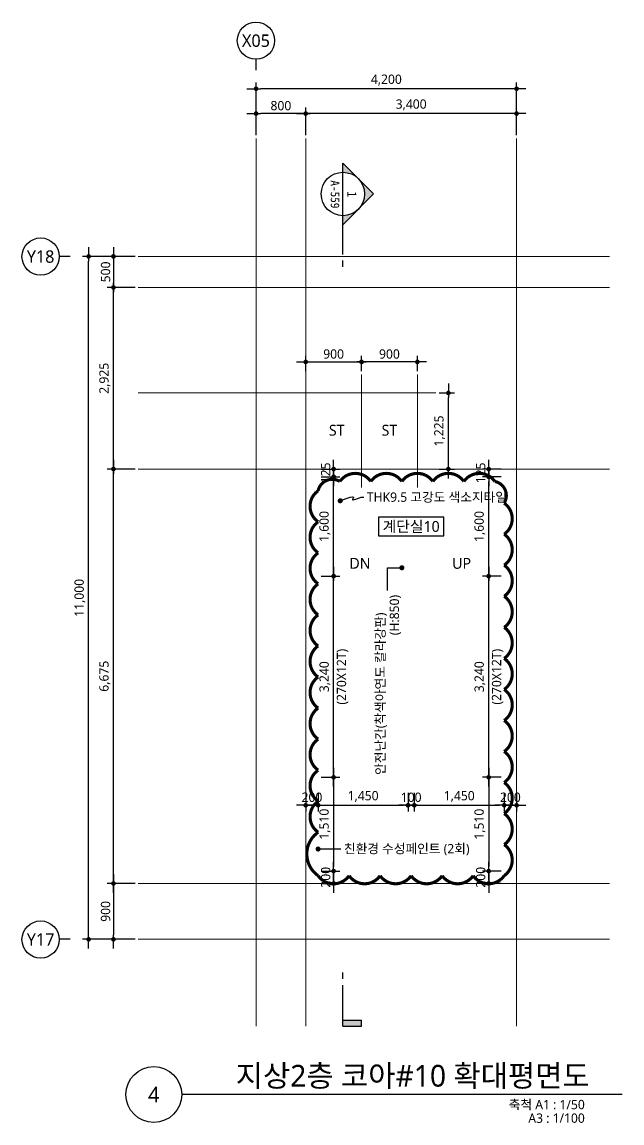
# Model space of a CAD drawing. Header units: millimetres. Extents: x 1467181 to 1850972, y 836037 to 895281.
# Drawn here: x 1509181 to 1518856, y 837511 to 855244 of the extents above; entities that cross this region are included whole.
import ezdxf
from ezdxf.enums import TextEntityAlignment as Align

# ---------------------------------------------------------------- set-up
doc = ezdxf.new("R2010")
doc.units = ezdxf.units.MM
doc.header["$MEASUREMENT"] = 0
doc.linetypes.add('CEN', pattern=[62, 60, -1, 0, -1])
doc.layers.get('0').update_dxf_attribs({"linetype": 'CONTINUOUS'})
for name, color, linetype, lineweight in [('A-AXIS-BUBL', 7, 'CONTINUOUS', 25), ('A-CNTL', 1, 'CEN', 15), ('A-DIMS', 7, 'CONTINUOUS', 25), ('A-MKXS-LEAD', 7, 'CONTINUOUS', 25), ('A-MKXS-MAK1', 3, 'CONTINUOUS', 25), ('A-MKXS-TEXT1', 3, 'CONTINUOUS', 25), ('A-MKXS-TEXT2', 7, 'CONTINUOUS', 25), ('A-MKXX-NAME', 3, 'CONTINUOUS', 25), ('A-MKXX-SYMB', 7, 'CONTINUOUS', 25), ('A-XXXX-SYMB', 7, 'CONTINUOUS', 25), ('A-XXXX-TXT1', 3, 'CONTINUOUS', 25), ('A-XXXX-TXT2', 3, 'CONTINUOUS', 25), ('REV-202205', 20, 'CONTINUOUS', 25)]:
    doc.layers.add(name, color=color, linetype=linetype, lineweight=lineweight)
doc.styles.add('HY울릉도L', font='')
doc.styles.add('돋움체', font='')
doc.styles.add('맑은고딕', font='malgun.ttf')
doc.styles.get('HY울릉도L').set_extended_font_data('HYwulM')
doc.styles.get('돋움체').set_extended_font_data('DotumChe')
doc.dimstyles.new('CDIM', dxfattribs={"dimtxt": 3, "dimasz": 1.5, "dimexe": 2, "dimexo": 1, "dimgap": 1, "dimtad": 1, "dimdec": 0, "dimrnd": 0.5, "dimzin": 0, "dimdsep": 32, "dimlunit": 6, "dimtxsty": 'HY울릉도L', "dimblk1": '_CIDOT', "dimblk2": '_CIDOT', "dimsah": 1, "dimcen": 5.5, "dimclrd": 2, "dimclre": 2, "dimclrt": 7, "dimadec": 0, "dimazin": 0, "dimtfac": 1, "dimtdec": 0, "dimtix": 1, "dimtmove": 2, "dimatfit": 1, "dimldrblk": '_CIDOT', "dimfxl": 1, "dimtolj": 1, "dimtzin": 0, "dimlwd": -1, "dimarcsym": 0})

# ---------------------------------------------------------------- blocks, each defined once
blk = doc.blocks.new('_CIDOT')
at = {"color": 0, "linetype": 'ByBlock'}
blk.add_line((2, 0), (-1, 0), dxfattribs=at)
at = {"color": 0, "linetype": 'ByBlock', "const_width": 0.5}
blk.add_lwpolyline([(-0.25, 0, 1), (0.25, 0, 1)], format="xyb", close=True, dxfattribs=at)
blk = doc.blocks.new('*D57')
at = {"layer": 'A-DIMS', "lineweight": -2, "transparency": 16777216}
for p, q in [((800, 1950), (800, 2400)), ((4200, 1950), (4200, 2400))]:
    blk.add_line(p, q, dxfattribs=at)
at = {"layer": 'A-DIMS', "transparency": 16777216}
blk.add_line((4125, 2300), (875, 2300), dxfattribs=at)
at = {"layer": 'A-DIMS', "transparency": 16777216, "xscale": 75, "yscale": 75, "zscale": 75, "rotation": 180}
blk.add_blockref('_CIDOT', (800, 2300), dxfattribs=at)
at = {"layer": 'A-DIMS', "transparency": 16777216, "xscale": 75, "yscale": 75, "zscale": 75}
blk.add_blockref('_CIDOT', (4200, 2300), dxfattribs=at)
at = {"layer": 'A-DIMS', "color": 3, "transparency": 16777216, "insert": (2500, 2440), "char_height": 150, "attachment_point": 5, "style": '맑은고딕'}
blk.add_mtext('\\A1;3,400', dxfattribs=at)
blk = doc.blocks.new('*D58')
at = {"layer": 'A-DIMS', "lineweight": -2, "transparency": 16777216}
for p, q in [((-1950, -10100), (-2400, -10100)), ((-1950, -11000), (-2400, -11000))]:
    blk.add_line(p, q, dxfattribs=at)
at = {"layer": 'A-DIMS', "transparency": 16777216}
blk.add_line((-2300, -10175), (-2300, -10925), dxfattribs=at)
at = {"layer": 'A-DIMS', "transparency": 16777216, "xscale": 75, "yscale": 75, "zscale": 75}
for p, rotation in [((-2300, -10100), 90), ((-2300, -11000), 270)]:
    blk.add_blockref('_CIDOT', p, dxfattribs=dict(at, rotation=rotation))
at = {"layer": 'A-DIMS', "color": 3, "transparency": 16777216, "insert": (-2427, -10550), "char_height": 150, "attachment_point": 5, "rotation": 90, "style": '맑은고딕'}
blk.add_mtext('\\A1;900', dxfattribs=at)
blk = doc.blocks.new('*D59')
at = {"layer": 'A-DIMS', "lineweight": -2, "transparency": 16777216}
for p, q in [((0, 1950), (0, 2400)), ((800, 1950), (800, 2400))]:
    blk.add_line(p, q, dxfattribs=at)
at = {"layer": 'A-DIMS', "transparency": 16777216}
blk.add_line((725, 2300), (75, 2300), dxfattribs=at)
at = {"layer": 'A-DIMS', "transparency": 16777216, "xscale": 75, "yscale": 75, "zscale": 75, "rotation": 180}
blk.add_blockref('_CIDOT', (0, 2300), dxfattribs=at)
at = {"layer": 'A-DIMS', "transparency": 16777216, "xscale": 75, "yscale": 75, "zscale": 75}
blk.add_blockref('_CIDOT', (800, 2300), dxfattribs=at)
at = {"layer": 'A-DIMS', "color": 3, "transparency": 16777216, "insert": (400, 2427), "char_height": 150, "attachment_point": 5, "style": '맑은고딕'}
blk.add_mtext('\\A1;800', dxfattribs=at)
blk = doc.blocks.new('*D60')
at = {"layer": 'A-DIMS', "lineweight": -2, "transparency": 16777216}
for p, q in [((0, 1950), (0, 2800)), ((4200, 1950), (4200, 2800))]:
    blk.add_line(p, q, dxfattribs=at)
at = {"layer": 'A-DIMS', "transparency": 16777216}
blk.add_line((4125, 2700), (75, 2700), dxfattribs=at)
at = {"layer": 'A-DIMS', "transparency": 16777216, "xscale": 75, "yscale": 75, "zscale": 75, "rotation": 180}
blk.add_blockref('_CIDOT', (0, 2700), dxfattribs=at)
at = {"layer": 'A-DIMS', "transparency": 16777216, "xscale": 75, "yscale": 75, "zscale": 75}
blk.add_blockref('_CIDOT', (4200, 2700), dxfattribs=at)
at = {"layer": 'A-DIMS', "color": 3, "transparency": 16777216, "insert": (2100, 2840), "char_height": 150, "attachment_point": 5, "style": '맑은고딕'}
blk.add_mtext('\\A1;4,200', dxfattribs=at)
blk = doc.blocks.new('*D61')
at = {"layer": 'A-DIMS', "lineweight": -2, "transparency": 16777216}
for p, q in [((-1950, 0), (-2800, 0)), ((-1950, -11000), (-2800, -11000))]:
    blk.add_line(p, q, dxfattribs=at)
at = {"layer": 'A-DIMS', "transparency": 16777216}
blk.add_line((-2700, -10925), (-2700, -75), dxfattribs=at)
at = {"layer": 'A-DIMS', "transparency": 16777216, "xscale": 75, "yscale": 75, "zscale": 75}
for p, rotation in [((-2700, 0), 90), ((-2700, -11000), 270)]:
    blk.add_blockref('_CIDOT', p, dxfattribs=dict(at, rotation=rotation))
at = {"layer": 'A-DIMS', "color": 3, "transparency": 16777216, "insert": (-2840, -5500), "char_height": 150, "attachment_point": 5, "rotation": 90, "style": '맑은고딕'}
blk.add_mtext('\\A1;11,000', dxfattribs=at)
blk = doc.blocks.new('*D62')
at = {"layer": 'A-DIMS', "lineweight": -2, "transparency": 16777216}
for p, q in [((-1950, 0), (-2400, 0)), ((-1950, -500), (-2400, -500))]:
    blk.add_line(p, q, dxfattribs=at)
at = {"layer": 'A-DIMS', "transparency": 16777216}
blk.add_line((-2300, -75), (-2300, -425), dxfattribs=at)
at = {"layer": 'A-DIMS', "transparency": 16777216, "xscale": 75, "yscale": 75, "zscale": 75}
for p, rotation in [((-2300, 0), 90), ((-2300, -500), 270)]:
    blk.add_blockref('_CIDOT', p, dxfattribs=dict(at, rotation=rotation))
at = {"layer": 'A-DIMS', "color": 3, "transparency": 16777216, "insert": (-2427, -250), "char_height": 150, "attachment_point": 5, "rotation": 90, "style": '맑은고딕'}
blk.add_mtext('\\A1;500', dxfattribs=at)
blk = doc.blocks.new('*D63')
at = {"layer": 'A-DIMS', "lineweight": -2, "transparency": 16777216}
for p, q in [((-1950, -3425), (-2400, -3425)), ((-1950, -10100), (-2400, -10100))]:
    blk.add_line(p, q, dxfattribs=at)
at = {"layer": 'A-DIMS', "transparency": 16777216}
blk.add_line((-2300, -10025), (-2300, -3500), dxfattribs=at)
at = {"layer": 'A-DIMS', "transparency": 16777216, "xscale": 75, "yscale": 75, "zscale": 75}
for p, rotation in [((-2300, -3425), 90), ((-2300, -10100), 270)]:
    blk.add_blockref('_CIDOT', p, dxfattribs=dict(at, rotation=rotation))
at = {"layer": 'A-DIMS', "color": 3, "transparency": 16777216, "insert": (-2440, -6762), "char_height": 150, "attachment_point": 5, "rotation": 90, "style": '맑은고딕'}
blk.add_mtext('\\A1;6,675', dxfattribs=at)
blk = doc.blocks.new('*D64')
at = {"layer": 'A-DIMS', "lineweight": -2, "transparency": 16777216}
for p, q in [((-1950, -500), (-2400, -500)), ((-1950, -3425), (-2400, -3425))]:
    blk.add_line(p, q, dxfattribs=at)
at = {"layer": 'A-DIMS', "transparency": 16777216}
blk.add_line((-2300, -3350), (-2300, -575), dxfattribs=at)
at = {"layer": 'A-DIMS', "transparency": 16777216, "xscale": 75, "yscale": 75, "zscale": 75}
for p, rotation in [((-2300, -500), 90), ((-2300, -3425), 270)]:
    blk.add_blockref('_CIDOT', p, dxfattribs=dict(at, rotation=rotation))
at = {"layer": 'A-DIMS', "color": 3, "transparency": 16777216, "insert": (-2440, -1963), "char_height": 150, "attachment_point": 5, "rotation": 90, "style": '맑은고딕'}
blk.add_mtext('\\A1;2,925', dxfattribs=at)
blk = doc.blocks.new('*D65')
at = {"layer": 'A-DIMS', "lineweight": -2, "transparency": 16777216}
for p, q in [((1700, -1850), (1700, -1600)), ((2600, -1850), (2600, -1600))]:
    blk.add_line(p, q, dxfattribs=at)
at = {"layer": 'A-DIMS', "transparency": 16777216}
blk.add_line((2525, -1700), (1775, -1700), dxfattribs=at)
at = {"layer": 'A-DIMS', "transparency": 16777216, "xscale": 75, "yscale": 75, "zscale": 75, "rotation": 180}
blk.add_blockref('_CIDOT', (1700, -1700), dxfattribs=at)
at = {"layer": 'A-DIMS', "transparency": 16777216, "xscale": 75, "yscale": 75, "zscale": 75}
blk.add_blockref('_CIDOT', (2600, -1700), dxfattribs=at)
at = {"layer": 'A-DIMS', "color": 3, "transparency": 16777216, "insert": (2150, -1573), "char_height": 150, "attachment_point": 5, "style": '맑은고딕'}
blk.add_mtext('\\A1;900', dxfattribs=at)
blk = doc.blocks.new('*D66')
at = {"layer": 'A-DIMS', "lineweight": -2, "transparency": 16777216}
for p, q in [((800, -1850), (800, -1600)), ((1700, -1850), (1700, -1600))]:
    blk.add_line(p, q, dxfattribs=at)
at = {"layer": 'A-DIMS', "transparency": 16777216}
blk.add_line((875, -1700), (1625, -1700), dxfattribs=at)
at = {"layer": 'A-DIMS', "transparency": 16777216, "xscale": 75, "yscale": 75, "zscale": 75, "rotation": 180}
blk.add_blockref('_CIDOT', (800, -1700), dxfattribs=at)
at = {"layer": 'A-DIMS', "transparency": 16777216, "xscale": 75, "yscale": 75, "zscale": 75}
blk.add_blockref('_CIDOT', (1700, -1700), dxfattribs=at)
at = {"layer": 'A-DIMS', "color": 3, "transparency": 16777216, "insert": (1250, -1573), "char_height": 150, "attachment_point": 5, "style": '맑은고딕'}
blk.add_mtext('\\A1;900', dxfattribs=at)
blk = doc.blocks.new('*D67')
at = {"layer": 'A-DIMS', "lineweight": -2, "transparency": 16777216}
for p, q in [((2950, -2200), (3200, -2200)), ((2950, -3425), (3200, -3425))]:
    blk.add_line(p, q, dxfattribs=at)
at = {"layer": 'A-DIMS', "transparency": 16777216}
blk.add_line((3100, -3350), (3100, -2275), dxfattribs=at)
at = {"layer": 'A-DIMS', "transparency": 16777216, "xscale": 75, "yscale": 75, "zscale": 75}
for p, rotation in [((3100, -2200), 90), ((3100, -3425), 270)]:
    blk.add_blockref('_CIDOT', p, dxfattribs=dict(at, rotation=rotation))
at = {"layer": 'A-DIMS', "color": 3, "transparency": 16777216, "insert": (2960, -2812), "char_height": 150, "attachment_point": 5, "rotation": 90, "style": '맑은고딕'}
blk.add_mtext('\\A1;1,225', dxfattribs=at)
blk = doc.blocks.new('CORE 10- 단면')
at = {"layer": 'A-MKXS-MAK1'}
blk.add_hatch(color=256, dxfattribs=at).paths.add_polyline_path([(22637, 13298), (22637, 13398), (22937, 13398), (22937, 13298)])
h = blk.add_hatch(color=256, dxfattribs=at)
h.paths.add_polyline_path([(22442, -7), (22690, 241, 0.414214), (22690, -254)])
h.paths.add_polyline_path([(22690, 241), (22937, 488), (22937, 343, 0.198912)])
h.paths.add_polyline_path([(22690, -254, 0.198912), (22937, -357), (22937, -502)])
for p, q in [((22637, 13398), (22637, 13298)), ((22937, 13398), (22637, 13398)), ((22937, 13398), (22937, 12735)), ((22937, 13298), (22637, 13298)), ((22937, 12635), (22937, 12535)), ((22937, 1166), (22937, 1066)), ((22937, 966), (22937, -502)), ((22937, 488), (22442, -7)), ((22937, -502), (22442, -7))]:
    blk.add_line(p, q, dxfattribs=at)
blk.add_circle((22937, -7), 350, dxfattribs=at)
at = {"layer": 'A-MKXS-TEXT2', "style": '돋움체'}
for s, height, p in [('A-559', 140, (23065, 0)), ('1', 150, (22793, -2))]:
    blk.add_text(s, height=height, rotation=90, dxfattribs=at).set_placement(p, align=Align.MIDDLE)
blk = doc.blocks.new('*D506')
at = {"layer": 'A-DIMS', "lineweight": -2, "transparency": 16777216}
for p, q in [((1514006, 846319), (1514306, 846319)), ((1514006, 843079), (1514306, 843079))]:
    blk.add_line(p, q, dxfattribs=at)
at = {"layer": 'A-DIMS', "transparency": 16777216}
blk.add_line((1514206, 843154), (1514206, 846244), dxfattribs=at)
at = {"layer": 'A-DIMS', "transparency": 16777216, "xscale": 75, "yscale": 75, "zscale": 75}
for p, rotation in [((1514206, 846319), 90), ((1514206, 843079), 270)]:
    blk.add_blockref('_CIDOT', p, dxfattribs=dict(at, rotation=rotation))
at = {"layer": 'A-DIMS', "color": 3, "transparency": 16777216, "char_height": 150, "attachment_point": 5, "rotation": 90, "style": '맑은고딕'}
for s, insert in [('\\A1;(270X12T)', (1514349, 844699)), ('\\A1;3,240', (1514066, 844699))]:
    blk.add_mtext(s, dxfattribs=dict(at, insert=insert))
blk = doc.blocks.new('*D507')
at = {"layer": 'A-DIMS', "lineweight": -2, "transparency": 16777216}
for p, q in [((1514006, 843079), (1514306, 843079)), ((1514006, 841569), (1514306, 841569))]:
    blk.add_line(p, q, dxfattribs=at)
at = {"layer": 'A-DIMS', "transparency": 16777216}
blk.add_line((1514206, 843004), (1514206, 841644), dxfattribs=at)
at = {"layer": 'A-DIMS', "transparency": 16777216, "xscale": 75, "yscale": 75, "zscale": 75}
for p, rotation in [((1514206, 843079), 90), ((1514206, 841569), 270)]:
    blk.add_blockref('_CIDOT', p, dxfattribs=dict(at, rotation=rotation))
at = {"layer": 'A-DIMS', "color": 3, "transparency": 16777216, "insert": (1514065, 842324), "char_height": 150, "attachment_point": 5, "rotation": 90, "style": '맑은고딕'}
blk.add_mtext('\\A1;1,510', dxfattribs=at)
blk = doc.blocks.new('*D508')
at = {"layer": 'A-DIMS', "lineweight": -2, "transparency": 16777216}
for p, q in [((1514006, 847919), (1514306, 847919)), ((1514006, 846319), (1514306, 846319))]:
    blk.add_line(p, q, dxfattribs=at)
at = {"layer": 'A-DIMS', "transparency": 16777216}
blk.add_line((1514206, 846394), (1514206, 847844), dxfattribs=at)
at = {"layer": 'A-DIMS', "transparency": 16777216, "xscale": 75, "yscale": 75, "zscale": 75}
for p, rotation in [((1514206, 847919), 90), ((1514206, 846319), 270)]:
    blk.add_blockref('_CIDOT', p, dxfattribs=dict(at, rotation=rotation))
at = {"layer": 'A-DIMS', "color": 3, "transparency": 16777216, "insert": (1514065, 847119), "char_height": 150, "attachment_point": 5, "rotation": 90, "style": '맑은고딕'}
blk.add_mtext('\\A1;1,600', dxfattribs=at)
blk = doc.blocks.new('*D509')
at = {"layer": 'A-DIMS', "transparency": 16777216}
for p, q in [((1514206, 848119), (1514206, 848194)), ((1514206, 847919), (1514206, 848044)), ((1514206, 847844), (1514206, 847769))]:
    blk.add_line(p, q, dxfattribs=at)
at = {"layer": 'A-DIMS', "lineweight": -2, "transparency": 16777216}
for p, q in [((1514006, 848044), (1514306, 848044)), ((1514006, 847919), (1514306, 847919))]:
    blk.add_line(p, q, dxfattribs=at)
at = {"layer": 'A-DIMS', "transparency": 16777216, "xscale": 75, "yscale": 75, "zscale": 75}
for p, rotation in [((1514206, 848044), 270), ((1514206, 847919), 90)]:
    blk.add_blockref('_CIDOT', p, dxfattribs=dict(at, rotation=rotation))
at = {"layer": 'A-DIMS', "color": 3, "transparency": 16777216, "insert": (1514078, 847982), "char_height": 150, "attachment_point": 5, "rotation": 90, "style": '맑은고딕'}
blk.add_mtext('\\A1;125', dxfattribs=at)
blk = doc.blocks.new('*D510')
at = {"layer": 'A-DIMS', "transparency": 16777216}
for p, q in [((1514206, 841644), (1514206, 841719)), ((1514206, 841569), (1514206, 841369)), ((1514206, 841294), (1514206, 841219))]:
    blk.add_line(p, q, dxfattribs=at)
at = {"layer": 'A-DIMS', "lineweight": -2, "transparency": 16777216}
for p, q in [((1514006, 841569), (1514306, 841569)), ((1514006, 841369), (1514306, 841369))]:
    blk.add_line(p, q, dxfattribs=at)
at = {"layer": 'A-DIMS', "transparency": 16777216, "xscale": 75, "yscale": 75, "zscale": 75}
for p, rotation in [((1514206, 841569), 270), ((1514206, 841369), 90)]:
    blk.add_blockref('_CIDOT', p, dxfattribs=dict(at, rotation=rotation))
at = {"layer": 'A-DIMS', "color": 3, "transparency": 16777216, "insert": (1514078, 841469), "char_height": 150, "attachment_point": 5, "rotation": 90, "style": '맑은고딕'}
blk.add_mtext('\\A1;200', dxfattribs=at)
blk = doc.blocks.new('*D511')
at = {"layer": 'A-DIMS', "lineweight": -2, "transparency": 16777216}
for p, q in [((1513956, 842829), (1513956, 842529)), ((1515406, 842829), (1515406, 842529))]:
    blk.add_line(p, q, dxfattribs=at)
at = {"layer": 'A-DIMS', "transparency": 16777216}
blk.add_line((1514031, 842629), (1515331, 842629), dxfattribs=at)
at = {"layer": 'A-DIMS', "transparency": 16777216, "xscale": 75, "yscale": 75, "zscale": 75, "rotation": 180}
blk.add_blockref('_CIDOT', (1513956, 842629), dxfattribs=at)
at = {"layer": 'A-DIMS', "transparency": 16777216, "xscale": 75, "yscale": 75, "zscale": 75}
blk.add_blockref('_CIDOT', (1515406, 842629), dxfattribs=at)
at = {"layer": 'A-DIMS', "color": 3, "transparency": 16777216, "insert": (1514681, 842770), "char_height": 150, "attachment_point": 5, "style": '맑은고딕'}
blk.add_mtext('\\A1;1,450', dxfattribs=at)
blk = doc.blocks.new('*D512')
at = {"layer": 'A-DIMS', "lineweight": -2, "transparency": 16777216}
for p, q in [((1513756, 842829), (1513756, 842529)), ((1513956, 842829), (1513956, 842529))]:
    blk.add_line(p, q, dxfattribs=at)
at = {"layer": 'A-DIMS', "transparency": 16777216}
for p, q in [((1513681, 842629), (1513606, 842629)), ((1513756, 842629), (1513956, 842629)), ((1514031, 842629), (1514106, 842629))]:
    blk.add_line(p, q, dxfattribs=at)
at = {"layer": 'A-DIMS', "transparency": 16777216, "xscale": 75, "yscale": 75, "zscale": 75}
blk.add_blockref('_CIDOT', (1513756, 842629), dxfattribs=at)
at = {"layer": 'A-DIMS', "transparency": 16777216, "xscale": 75, "yscale": 75, "zscale": 75, "rotation": 180}
blk.add_blockref('_CIDOT', (1513956, 842629), dxfattribs=at)
at = {"layer": 'A-DIMS', "color": 3, "transparency": 16777216, "insert": (1513856, 842757), "char_height": 150, "attachment_point": 5, "style": '맑은고딕'}
blk.add_mtext('\\A1;200', dxfattribs=at)
blk = doc.blocks.new('*D513')
at = {"layer": 'A-DIMS', "lineweight": -2, "transparency": 16777216}
for p, q in [((1515506, 842829), (1515506, 842529)), ((1516956, 842829), (1516956, 842529))]:
    blk.add_line(p, q, dxfattribs=at)
at = {"layer": 'A-DIMS', "transparency": 16777216}
blk.add_line((1515581, 842629), (1516881, 842629), dxfattribs=at)
at = {"layer": 'A-DIMS', "transparency": 16777216, "xscale": 75, "yscale": 75, "zscale": 75, "rotation": 180}
blk.add_blockref('_CIDOT', (1515506, 842629), dxfattribs=at)
at = {"layer": 'A-DIMS', "transparency": 16777216, "xscale": 75, "yscale": 75, "zscale": 75}
blk.add_blockref('_CIDOT', (1516956, 842629), dxfattribs=at)
at = {"layer": 'A-DIMS', "color": 3, "transparency": 16777216, "insert": (1516231, 842770), "char_height": 150, "attachment_point": 5, "style": '맑은고딕'}
blk.add_mtext('\\A1;1,450', dxfattribs=at)
blk = doc.blocks.new('*D514')
at = {"layer": 'A-DIMS', "lineweight": -2, "transparency": 16777216}
for p, q in [((1515406, 842829), (1515406, 842529)), ((1515506, 842829), (1515506, 842529))]:
    blk.add_line(p, q, dxfattribs=at)
at = {"layer": 'A-DIMS', "transparency": 16777216}
for p, q in [((1515331, 842629), (1515256, 842629)), ((1515406, 842629), (1515506, 842629)), ((1515581, 842629), (1515656, 842629))]:
    blk.add_line(p, q, dxfattribs=at)
at = {"layer": 'A-DIMS', "transparency": 16777216, "xscale": 75, "yscale": 75, "zscale": 75}
blk.add_blockref('_CIDOT', (1515406, 842629), dxfattribs=at)
at = {"layer": 'A-DIMS', "transparency": 16777216, "xscale": 75, "yscale": 75, "zscale": 75, "rotation": 180}
blk.add_blockref('_CIDOT', (1515506, 842629), dxfattribs=at)
at = {"layer": 'A-DIMS', "color": 3, "transparency": 16777216, "insert": (1515456, 842757), "char_height": 150, "attachment_point": 5, "style": '맑은고딕'}
blk.add_mtext('\\A1;100', dxfattribs=at)
blk = doc.blocks.new('*D515')
at = {"layer": 'A-DIMS', "lineweight": -2, "transparency": 16777216}
for p, q in [((1516956, 842829), (1516956, 842529)), ((1517156, 842829), (1517156, 842529))]:
    blk.add_line(p, q, dxfattribs=at)
at = {"layer": 'A-DIMS', "transparency": 16777216}
for p, q in [((1516881, 842629), (1516806, 842629)), ((1516956, 842629), (1517156, 842629)), ((1517231, 842629), (1517306, 842629))]:
    blk.add_line(p, q, dxfattribs=at)
at = {"layer": 'A-DIMS', "transparency": 16777216, "xscale": 75, "yscale": 75, "zscale": 75}
blk.add_blockref('_CIDOT', (1516956, 842629), dxfattribs=at)
at = {"layer": 'A-DIMS', "transparency": 16777216, "xscale": 75, "yscale": 75, "zscale": 75, "rotation": 180}
blk.add_blockref('_CIDOT', (1517156, 842629), dxfattribs=at)
at = {"layer": 'A-DIMS', "color": 3, "transparency": 16777216, "insert": (1517056, 842757), "char_height": 150, "attachment_point": 5, "style": '맑은고딕'}
blk.add_mtext('\\A1;200', dxfattribs=at)
blk = doc.blocks.new('*D516')
at = {"layer": 'A-DIMS', "lineweight": -2, "transparency": 16777216}
for p, q in [((1516906, 846319), (1516606, 846319)), ((1516906, 843079), (1516606, 843079))]:
    blk.add_line(p, q, dxfattribs=at)
at = {"layer": 'A-DIMS', "transparency": 16777216}
blk.add_line((1516706, 843154), (1516706, 846244), dxfattribs=at)
at = {"layer": 'A-DIMS', "transparency": 16777216, "xscale": 75, "yscale": 75, "zscale": 75}
for p, rotation in [((1516706, 846319), 90), ((1516706, 843079), 270)]:
    blk.add_blockref('_CIDOT', p, dxfattribs=dict(at, rotation=rotation))
at = {"layer": 'A-DIMS', "color": 3, "transparency": 16777216, "char_height": 150, "attachment_point": 5, "rotation": 90, "style": '맑은고딕'}
for s, insert in [('\\A1;(270X12T)', (1516849, 844699)), ('\\A1;3,240', (1516566, 844699))]:
    blk.add_mtext(s, dxfattribs=dict(at, insert=insert))
blk = doc.blocks.new('*D517')
at = {"layer": 'A-DIMS', "lineweight": -2, "transparency": 16777216}
for p, q in [((1516906, 843079), (1516606, 843079)), ((1516906, 841569), (1516606, 841569))]:
    blk.add_line(p, q, dxfattribs=at)
at = {"layer": 'A-DIMS', "transparency": 16777216}
blk.add_line((1516706, 843004), (1516706, 841644), dxfattribs=at)
at = {"layer": 'A-DIMS', "transparency": 16777216, "xscale": 75, "yscale": 75, "zscale": 75}
for p, rotation in [((1516706, 843079), 90), ((1516706, 841569), 270)]:
    blk.add_blockref('_CIDOT', p, dxfattribs=dict(at, rotation=rotation))
at = {"layer": 'A-DIMS', "color": 3, "transparency": 16777216, "insert": (1516565, 842324), "char_height": 150, "attachment_point": 5, "rotation": 90, "style": '맑은고딕'}
blk.add_mtext('\\A1;1,510', dxfattribs=at)
blk = doc.blocks.new('*D518')
at = {"layer": 'A-DIMS', "transparency": 16777216}
for p, q in [((1516706, 848119), (1516706, 848194)), ((1516706, 847919), (1516706, 848044)), ((1516706, 847844), (1516706, 847769))]:
    blk.add_line(p, q, dxfattribs=at)
at = {"layer": 'A-DIMS', "lineweight": -2, "transparency": 16777216}
for p, q in [((1516906, 848044), (1516606, 848044)), ((1516906, 847919), (1516606, 847919))]:
    blk.add_line(p, q, dxfattribs=at)
at = {"layer": 'A-DIMS', "transparency": 16777216, "xscale": 75, "yscale": 75, "zscale": 75}
for p, rotation in [((1516706, 848044), 270), ((1516706, 847919), 90)]:
    blk.add_blockref('_CIDOT', p, dxfattribs=dict(at, rotation=rotation))
at = {"layer": 'A-DIMS', "color": 3, "transparency": 16777216, "insert": (1516578, 847982), "char_height": 150, "attachment_point": 5, "rotation": 90, "style": '맑은고딕'}
blk.add_mtext('\\A1;125', dxfattribs=at)
blk = doc.blocks.new('*D519')
at = {"layer": 'A-DIMS', "transparency": 16777216}
for p, q in [((1516706, 841644), (1516706, 841719)), ((1516706, 841569), (1516706, 841369)), ((1516706, 841294), (1516706, 841219))]:
    blk.add_line(p, q, dxfattribs=at)
at = {"layer": 'A-DIMS', "lineweight": -2, "transparency": 16777216}
for p, q in [((1516906, 841569), (1516606, 841569)), ((1516906, 841369), (1516606, 841369))]:
    blk.add_line(p, q, dxfattribs=at)
at = {"layer": 'A-DIMS', "transparency": 16777216, "xscale": 75, "yscale": 75, "zscale": 75}
for p, rotation in [((1516706, 841569), 270), ((1516706, 841369), 90)]:
    blk.add_blockref('_CIDOT', p, dxfattribs=dict(at, rotation=rotation))
at = {"layer": 'A-DIMS', "color": 3, "transparency": 16777216, "insert": (1516578, 841469), "char_height": 150, "attachment_point": 5, "rotation": 90, "style": '맑은고딕'}
blk.add_mtext('\\A1;200', dxfattribs=at)
blk = doc.blocks.new('*D565')
at = {"layer": 'A-DIMS', "lineweight": -2, "transparency": 16777216}
for p, q in [((1516906, 847919), (1516606, 847919)), ((1516906, 846319), (1516606, 846319))]:
    blk.add_line(p, q, dxfattribs=at)
at = {"layer": 'A-DIMS', "transparency": 16777216}
blk.add_line((1516706, 846394), (1516706, 847844), dxfattribs=at)
at = {"layer": 'A-DIMS', "transparency": 16777216, "xscale": 75, "yscale": 75, "zscale": 75}
for p, rotation in [((1516706, 847919), 90), ((1516706, 846319), 270)]:
    blk.add_blockref('_CIDOT', p, dxfattribs=dict(at, rotation=rotation))
at = {"layer": 'A-DIMS', "color": 3, "transparency": 16777216, "insert": (1516565, 847119), "char_height": 150, "attachment_point": 5, "rotation": 90, "style": '맑은고딕'}
blk.add_mtext('\\A1;1,600', dxfattribs=at)
blk = doc.blocks.new('CORE10_GRID')
at = {"layer": 'A-AXIS-BUBL', "ltscale": 0.2}
for p, q in [((0, 3000), (0, 3175)), ((-3000, 0), (-3175, 0)), ((-3000, -11000), (-3175, -11000))]:
    blk.add_line(p, q, dxfattribs=at)
for centre in [(-2.9, 3475), (-3475, -2.9), (-3475, -11002.9)]:
    blk.add_circle(centre, 300, dxfattribs=at)
at = {"layer": 'A-CNTL'}
for p, q in [((0, -12400), (0, 1900)), ((800, -12400), (800, 1900)), ((4200, -12400), (4200, 1900)), ((-1900, 0), (5700, 0)), ((-1900, -500), (5700, -500)), ((1700, -3725), (1700, -1900)), ((2600, -3725), (2600, -1900)), ((-1900, -2200), (2900, -2200)), ((-1900, -3425), (5700, -3425)), ((-1900, -10100), (5700, -10100)), ((-1900, -11000), (5700, -11000))]:
    blk.add_line(p, q, dxfattribs=at)
at = {"layer": 'A-XXXX-TXT2', "ltscale": 0.2, "style": '맑은고딕'}
for s, p in [('X05', (-2.9, 3475)), ('Y18', (-3475, -2.9)), ('Y17', (-3475, -11002.9))]:
    blk.add_text(s, height=200, dxfattribs=at).set_placement(p, align=Align.MIDDLE)
at = {"layer": 'A-DIMS'}
for base, p1, p2, angle, picture, middle in [((0, 2700), (4200, 1900), (0, 1900), 180, '*D60', (2100, 2840.1)), ((0, 2300), (800, 1900), (0, 1900), 180, '*D59', (400, 2427.5)), ((800, 2300), (4200, 1900), (800, 1900), 180, '*D57', (2500, 2440.1)), ((-2700, 0), (-1900, -11000), (-1900, 0), 270, '*D61', (-2840.5, -5500)), ((-2300, -500), (-1900, 0), (-1900, -500), 90, '*D62', (-2427.5, -250)), ((-2300, -500), (-1900, -3425), (-1900, -500), 270, '*D64', (-2440.1, -1962.5)), ((1700, -1700), (800, -1900), (1700, -1900), 180, '*D66', (1250, -1572.5)), ((3100, -2200), (2900, -3425), (2900, -2200), 270, '*D67', (2959.5, -2812.5)), ((-2300, -3425), (-1900, -10100), (-1900, -3425), 270, '*D63', (-2440.1, -6762.5)), ((-2300, -11000), (-1900, -10100), (-1900, -11000), 90, '*D58', (-2427.5, -10550))]:
    dim = blk.add_linear_dim(base=base, p1=p1, p2=p2, angle=angle, dimstyle='CDIM', override={"dimscale": 50, "dimtxsty": '맑은고딕', "dimclrd": 256, "dimclre": 256, "dimclrt": 3}, dxfattribs=at)
    dim.commit()
    dim.dimension.update_dxf_attribs({"geometry": picture, "text_midpoint": middle})
dim = blk.add_linear_dim(base=(1700, -1700), p1=(2600, -1900), p2=(1700, -1900), dimstyle='CDIM', override={"dimscale": 50, "dimtxsty": '맑은고딕', "dimclrd": 256, "dimclre": 256, "dimclrt": 3}, dxfattribs=at)
dim.commit()
dim.dimension.update_dxf_attribs({"geometry": '*D65', "text_midpoint": (2150, -1572.5)})

msp = doc.modelspace()

# ---------------------------------------------------------------- linework, layer by layer
at = {"layer": 'A-MKXS-LEAD', "const_width": 40}
for points in [[(1514291.8, 847535.4, 1), (1514333.3, 847531.2, 1)], [(1515303.7, 846433.6, 1), (1515307.8, 846475.1, 1)], [(1513934.8, 841921.9, -1), (1513976.2, 841926, -1)]]:
    msp.add_lwpolyline(points, format="xyb", close=True, dxfattribs=at)
at = {"layer": 'A-MKXS-LEAD'}
for points in [[(1514311.7, 847533), (1514409.5, 847569.8), (1514473.2, 847589.7), (1514509.4, 847596.2), (1514524.8, 847592.7), (1514525.9, 847582.8), (1514519.5, 847570), (1514511.9, 847557.8), (1514510, 847549.7), (1514518.6, 847548.4), (1514536.8, 847552.8), (1514561.6, 847561), (1514590.5, 847571.1), (1514620.7, 847581.2), (1514649.5, 847589.4), (1514674.2, 847593.7), (1514692.1, 847592.2)], [(1515072, 846087.3), (1515072, 846454.4), (1515305.7, 846454.4)], [(1514322.5, 841923.9), (1513955.5, 841923.9), (1513955.5, 841923.9)]]:
    msp.add_lwpolyline(points, dxfattribs=at)
at = {"layer": 'A-MKXX-SYMB'}
msp.add_lwpolyline([(1515980.7, 847269.4), (1514930.7, 847269.4), (1514930.7, 846969.4), (1515980.7, 846969.4)], close=True, dxfattribs=at)
at = {"layer": 'A-XXXX-SYMB'}
msp.add_line((1518855.7, 837969.4), (1511755.7, 837969.4), dxfattribs=at)
msp.add_circle((1511305.7, 837969.4), 450, dxfattribs=at)
at = {"layer": 'REV-202205', "const_width": 50}
msp.add_lwpolyline([(1513955.7, 841494.4, 0.5205671), (1514455.7, 841494.4, 0.5205671), (1514955.7, 841494.4, 0.5205671), (1515455.7, 841494.4, 0.5205671), (1515955.7, 841494.4, 0.5205671), (1516455.7, 841494.4, 0.5205671), (1516955.7, 841494.4, 0.5205671), (1516955.7, 841994.4, 0.5205671), (1516955.7, 842494.4, 0.5205671), (1516955.7, 842994.4, 0.5205671), (1516955.7, 843494.4, 0.5205671), (1516955.7, 843994.4, 0.5205671), (1516955.7, 844494.4, 0.5205671), (1516955.7, 844994.4, 0.5205671), (1516955.7, 845494.4, 0.5205671), (1516955.7, 845994.4, 0.5205671), (1516955.7, 846494.4, 0.5205671), (1516955.7, 846994.4, 0.5205671), (1516955.7, 847494.4, 0.5205671), (1516805.7, 847844.4, 0.5205671), (1516305.7, 847844.4, 0.5205671), (1515805.7, 847844.4, 0.5205671), (1515305.7, 847844.4, 0.5205671), (1514805.7, 847844.4, 0.5205671), (1514305.7, 847844.4, 0.5205671), (1513955.7, 847694.4, 0.5205671), (1513955.7, 847194.4, 0.5205671), (1513955.7, 846694.4, 0.5205671), (1513955.7, 846194.4, 0.5205671), (1513955.7, 845694.4, 0.5205671), (1513955.7, 845194.4, 0.5205671), (1513955.7, 844694.4, 0.5205671), (1513955.7, 844194.4, 0.5205671), (1513955.7, 843694.4, 0.5205671), (1513955.7, 843194.4, 0.5205671), (1513955.7, 842694.4, 0.5205671), (1513955.7, 842194.4, 0.5205671)], format="xyb", close=True, dxfattribs=at)

# ---------------------------------------------------------------- block references
at = {"layer": 'A-DIMS'}
msp.add_blockref('CORE10_GRID', (1512955.7, 851469.4), dxfattribs=at)
at = {"layer": 'A-DIMS', "rotation": 180}
msp.add_blockref('CORE 10- 단면', (1537293.1, 852467.8), dxfattribs=at)

# ---------------------------------------------------------------- texts
at = {"layer": 'A-MKXS-TEXT1', "style": '맑은고딕'}
for s, p in [('THK9.5 고강도 색소지타일', (1514742.1, 847592.2)), ('친환경 수성페인트 (2회)', (1514372.5, 841929.7))]:
    msp.add_text(s, height=150, dxfattribs=at).set_placement(p, align=Align.MIDDLE_LEFT)
for s, p in [('(H:850)', (1515185, 845367.8)), ('안전난간(착색아연도 칼라강판)', (1514957.5, 843117.4))]:
    msp.add_text(s, height=150, rotation=90, dxfattribs=at).set_placement(p, align=Align.MIDDLE_LEFT)
at = {"layer": 'A-MKXX-NAME', "style": '맑은고딕'}
for s, p in [('ST', (1514255.7, 848669.4)), ('ST', (1515105.7, 848669.4)), ('계단실10', (1515455.7, 847119.4))]:
    msp.add_text(s, height=175, dxfattribs=at).set_placement(p, align=Align.MIDDLE_CENTER)
for s, p in [('DN', (1514630.5, 846525.5)), ('UP', (1516269.6, 846525.5))]:
    msp.add_text(s, height=175, rotation=360, dxfattribs=at).set_placement(p, align=Align.MIDDLE_CENTER)
at = {"layer": 'A-XXXX-TXT1', "style": '맑은고딕'}
msp.add_text('지상2층 코아#10 확대평면도', height=350, dxfattribs=at).set_placement((1518333.7, 837992), align=Align.BOTTOM_RIGHT)
msp.add_text('4', height=250, dxfattribs=at).set_placement((1511305.7, 837969.4), align=Align.MIDDLE)
for s, p in [('축척 A1 : 1/50', (1518255.9, 837883.2)), ('A3 : 1/100', (1518255.9, 837664.3))]:
    msp.add_text(s, height=150, dxfattribs=at).set_placement(p, align=Align.TOP_RIGHT)

# ---------------------------------------------------------------- dimensions: what is measured, and where the dimension line sits
at = {"layer": 'A-DIMS'}
for base, p1, p2, text, picture, middle in [((1514205.8, 848044.4), (1513955.8, 847919.4), (1513955.8, 848044.4), '<>\\X', '*D509', (1514205.8, 847981.9)), ((1516705.7, 848044.4), (1516955.7, 847919.4), (1516955.7, 848044.4), '<>\\X', '*D518', (1516705.7, 847981.9)), ((1514205.8, 847919.4), (1513955.7, 846319.4), (1513955.8, 847919.4), '<>\\X', '*D508', (1514205.8, 847119.4)), ((1516705.8, 847919.4), (1516955.8, 846319.4), (1516955.8, 847919.4), '<>\\X', '*D565', (1516705.8, 847119.4)), ((1514205.7, 846319.4), (1513955.7, 843079.4), (1513955.7, 846319.4), '<>\\X(270X12T)', '*D506', (1514205.7, 844699.4)), ((1516705.7, 846319.4), (1516955.7, 843079.4), (1516955.7, 846319.4), '<>\\X(270X12T)', '*D516', (1516705.7, 844699.4))]:
    dim = msp.add_linear_dim(base=base, p1=p1, p2=p2, angle=270, text=text, dimstyle='CDIM', override={"dimscale": 50, "dimtxsty": '맑은고딕', "dimclrd": 256, "dimclre": 256, "dimclrt": 3}, dxfattribs=at)
    dim.commit()
    dim.dimension.update_dxf_attribs({"geometry": picture, "text_midpoint": middle})
for base, p1, p2, angle, picture, middle in [((1514205.8, 841569.4), (1513955.7, 843079.4), (1513955.7, 841569.4), 270, '*D507', (1514065.3, 842324.4)), ((1516705.7, 841569.4), (1516955.7, 843079.4), (1516955.7, 841569.4), 270, '*D517', (1516565.3, 842324.4)), ((1513955.8, 842629.4), (1513755.8, 842879.4), (1513955.8, 842879.4), 180, '*D512', (1513855.8, 842756.9)), ((1515406, 842629.4), (1513956, 842879.4), (1515406, 842879.4), 180, '*D511', (1514681, 842769.8)), ((1515505.8, 842629.4), (1515406, 842879.4), (1515505.8, 842879.4), 180, '*D514', (1515455.9, 842757.3)), ((1516955.8, 842629.4), (1515506, 842879.4), (1516955.8, 842879.4), 180, '*D513', (1516230.9, 842769.8)), ((1517155.7, 842629.4), (1516955.8, 842879.4), (1517155.7, 842879.4), 180, '*D515', (1517055.7, 842756.9)), ((1514205.8, 841369.4), (1513955.7, 841569.4), (1513955.7, 841369.4), 270, '*D510', (1514078.3, 841469.4)), ((1516705.7, 841369.4), (1516955.7, 841569.4), (1516955.7, 841369.4), 270, '*D519', (1516578.2, 841469.4))]:
    dim = msp.add_linear_dim(base=base, p1=p1, p2=p2, angle=angle, dimstyle='CDIM', override={"dimscale": 50, "dimtxsty": '맑은고딕', "dimclrd": 256, "dimclre": 256, "dimclrt": 3}, dxfattribs=at)
    dim.commit()
    dim.dimension.update_dxf_attribs({"geometry": picture, "text_midpoint": middle})

doc.saveas('drawing.dxf')
